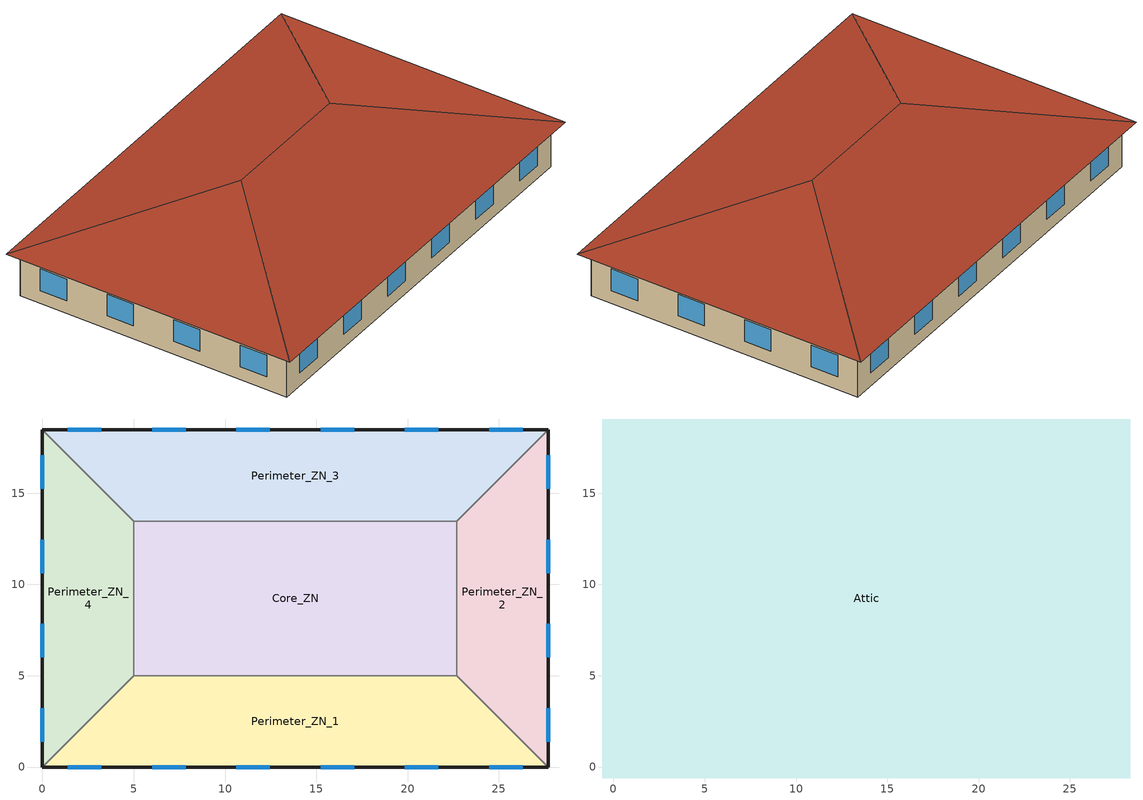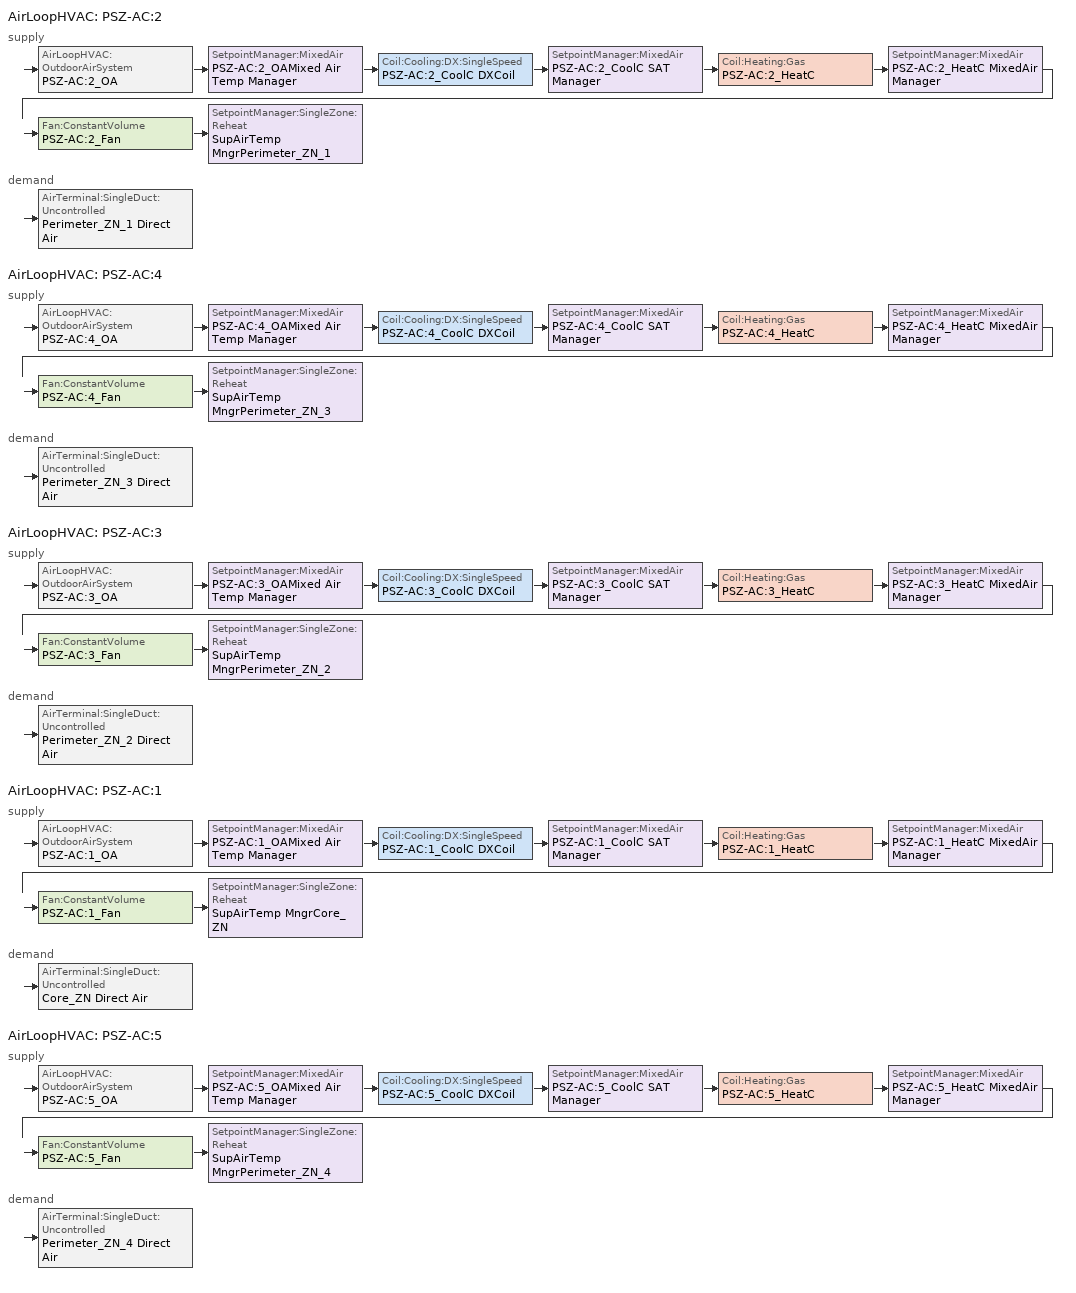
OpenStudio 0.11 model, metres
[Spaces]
Perimeter_ZN_4
 floor ground (ext-slab): 0,18.46 5,13.46 5,5 0,0 z0
 wall outside (Mass Non-res Ext Wall): 0,18.46 0,0 z0:3.05
 wall to Perimeter_ZN_3 (int-walls): 5,13.46 0,18.46 z0:3.05
 wall to Perimeter_ZN_1 (int-walls): 0,0 5,5 z0:3.05
 wall to Core_ZN (int-walls): 5,5 5,13.46 z0:3.05
 window (Window Non-res Fixed): 0,17.07 0,15.24 / 0,7.84 0,6.01 / 0,3.22 0,1.39 / 0,12.45 0,10.62 z0.9:2.42
Perimeter_ZN_3
 floor ground (ext-slab): 27.69,18.46 22.69,13.46 5,13.46 0,18.46 z0
 wall outside (Mass Non-res Ext Wall): 27.69,18.46 0,18.46 z0:3.05
 wall to Perimeter_ZN_2 (int-walls): 22.69,13.46 27.69,18.46 z0:3.05
 wall to Core_ZN (int-walls): 5,13.46 22.69,13.46 z0:3.05
 window (Window Non-res Fixed): 17.07,18.46 15.24,18.46 / 3.22,18.46 1.39,18.46 / 21.68,18.46 19.85,18.46 / 26.3,18.46 24.47,18.46 / 7.84,18.46 6.01,18.46 / 12.45,18.46 10.62,18.46 z0.9:2.42
Perimeter_ZN_2
 floor ground (ext-slab): 27.69,18.46 27.69,0 22.69,5 22.69,13.46 z0
 wall outside (Mass Non-res Ext Wall): 27.69,0 27.69,18.46 z0:3.05
 wall to Perimeter_ZN_1 (int-walls): 22.69,5 27.69,0 z0:3.05
 wall to Core_ZN (int-walls): 22.69,13.46 22.69,5 z0:3.05
 window (Window Non-res Fixed): 27.69,6.01 27.69,7.84 / 27.69,1.39 27.69,3.22 / 27.69,15.24 27.69,17.07 / 27.69,10.62 27.69,12.45 z0.9:2.42
Core_ZN
 floor ground (ext-slab): 22.69,13.46 22.69,5 5,5 5,13.46 z0
 wall to Perimeter_ZN_1 (int-walls): 5,5 22.69,5 z0:3.05
Perimeter_ZN_1
 floor ground (ext-slab): 22.69,5 27.69,0 0,0 5,5 z0
 wall outside (Mass Non-res Ext Wall): 0,0 27.69,0 z0:3.05
 window (Window Non-res Fixed): 1.39,0 3.22,0 / 24.47,0 26.3,0 / 10.62,0 12.45,0 / 19.85,0 21.68,0 / 6.01,0 7.84,0 / 15.24,0 17.07,0 z0.9:2.42
Attic
 floor outside (Attic Non-res Floor): 28.29,19.06 27.69,18.46 0,18.46 -0.6,19.06 z3.05; -0.6,19.06 0,18.46 0,0 -0.6,-0.6 z3.05; 28.29,19.06 28.29,-0.6 27.69,0 27.69,18.46 z3.05; 27.69,0 28.29,-0.6 -0.6,-0.6 0,0 z3.05
 floor to Perimeter_ZN_1 (Attic Non-res Floor): 22.69,5 27.69,0 0,0 5,5 z3.05
 floor to Perimeter_ZN_3 (Attic Non-res Floor): 27.69,18.46 22.69,13.46 5,13.46 0,18.46 z3.05
 floor to Perimeter_ZN_2 (Attic Non-res Floor): 27.69,18.46 27.69,0 22.69,5 22.69,13.46 z3.05
 floor to Core_ZN (Attic Non-res Floor): 22.69,13.46 22.69,5 5,5 5,13.46 z3.05
 floor to Perimeter_ZN_4 (Attic Non-res Floor): 0,18.46 5,13.46 5,5 0,0 z3.05
 roof outside (Attic Non-res Roof): 9.23,9.23,6.33 -0.6,19.06,3.05 -0.6,-0.6,3.05; 18.46,9.23,6.33 28.29,-0.6,3.05 28.29,19.06,3.05; 18.46,9.23,6.33 28.29,19.06,3.05 -0.6,19.06,3.05 9.23,9.23,6.33; 9.23,9.23,6.33 -0.6,-0.6,3.05 28.29,-0.6,3.05 18.46,9.23,6.33
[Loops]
AirLoopHVAC 'PSZ-AC:2'
 supply: AirLoopHVAC:OutdoorAirSystem 'PSZ-AC:2_OA' > SetpointManager:MixedAir 'PSZ-AC:2_OAMixed Air Temp Manager' > Coil:Cooling:DX:SingleSpeed 'PSZ-AC:2_CoolC DXCoil' > SetpointManager:MixedAir 'PSZ-AC:2_CoolC SAT Manager' > Coil:Heating:Gas 'PSZ-AC:2_HeatC' > SetpointManager:MixedAir 'PSZ-AC:2_HeatC MixedAir Manager' > Fan:ConstantVolume 'PSZ-AC:2_Fan' > SetpointManager:SingleZone:Reheat 'SupAirTemp MngrPerimeter_ZN_1'
 demand: AirTerminal:SingleDuct:Uncontrolled 'Perimeter_ZN_1 Direct Air'
AirLoopHVAC 'PSZ-AC:4'
 supply: AirLoopHVAC:OutdoorAirSystem 'PSZ-AC:4_OA' > SetpointManager:MixedAir 'PSZ-AC:4_OAMixed Air Temp Manager' > Coil:Cooling:DX:SingleSpeed 'PSZ-AC:4_CoolC DXCoil' > SetpointManager:MixedAir 'PSZ-AC:4_CoolC SAT Manager' > Coil:Heating:Gas 'PSZ-AC:4_HeatC' > SetpointManager:MixedAir 'PSZ-AC:4_HeatC MixedAir Manager' > Fan:ConstantVolume 'PSZ-AC:4_Fan' > SetpointManager:SingleZone:Reheat 'SupAirTemp MngrPerimeter_ZN_3'
 demand: AirTerminal:SingleDuct:Uncontrolled 'Perimeter_ZN_3 Direct Air'
AirLoopHVAC 'PSZ-AC:3'
 supply: AirLoopHVAC:OutdoorAirSystem 'PSZ-AC:3_OA' > SetpointManager:MixedAir 'PSZ-AC:3_OAMixed Air Temp Manager' > Coil:Cooling:DX:SingleSpeed 'PSZ-AC:3_CoolC DXCoil' > SetpointManager:MixedAir 'PSZ-AC:3_CoolC SAT Manager' > Coil:Heating:Gas 'PSZ-AC:3_HeatC' > SetpointManager:MixedAir 'PSZ-AC:3_HeatC MixedAir Manager' > Fan:ConstantVolume 'PSZ-AC:3_Fan' > SetpointManager:SingleZone:Reheat 'SupAirTemp MngrPerimeter_ZN_2'
 demand: AirTerminal:SingleDuct:Uncontrolled 'Perimeter_ZN_2 Direct Air'
AirLoopHVAC 'PSZ-AC:1'
 supply: AirLoopHVAC:OutdoorAirSystem 'PSZ-AC:1_OA' > SetpointManager:MixedAir 'PSZ-AC:1_OAMixed Air Temp Manager' > Coil:Cooling:DX:SingleSpeed 'PSZ-AC:1_CoolC DXCoil' > SetpointManager:MixedAir 'PSZ-AC:1_CoolC SAT Manager' > Coil:Heating:Gas 'PSZ-AC:1_HeatC' > SetpointManager:MixedAir 'PSZ-AC:1_HeatC MixedAir Manager' > Fan:ConstantVolume 'PSZ-AC:1_Fan' > SetpointManager:SingleZone:Reheat 'SupAirTemp MngrCore_ZN'
 demand: AirTerminal:SingleDuct:Uncontrolled 'Core_ZN Direct Air'
AirLoopHVAC 'PSZ-AC:5'
 supply: AirLoopHVAC:OutdoorAirSystem 'PSZ-AC:5_OA' > SetpointManager:MixedAir 'PSZ-AC:5_OAMixed Air Temp Manager' > Coil:Cooling:DX:SingleSpeed 'PSZ-AC:5_CoolC DXCoil' > SetpointManager:MixedAir 'PSZ-AC:5_CoolC SAT Manager' > Coil:Heating:Gas 'PSZ-AC:5_HeatC' > SetpointManager:MixedAir 'PSZ-AC:5_HeatC MixedAir Manager' > Fan:ConstantVolume 'PSZ-AC:5_Fan' > SetpointManager:SingleZone:Reheat 'SupAirTemp MngrPerimeter_ZN_4'
 demand: AirTerminal:SingleDuct:Uncontrolled 'Perimeter_ZN_4 Direct Air'
[Site]
USA CO-BOULDER: Latitude {deg}=39.74; Longitude {deg}=-105.18; Time Zone {hr}=-7; Elevation {m}=1829; Terrain=City
[Building]
Ref Bldg Small Office New2004_v1.3_5.0: North Axis {deg}=0; Default Schedule Set=Default Schedule Set 1
[Site:WaterMainsTemperature]
Calculation Method=Correlation; Annual Average Outdoor Air Temperature {C}=9.84; Maximum Difference In Monthly Average Outdoor Air Temperatures {deltaC}=24.7
[SizingPeriod:DesignDay] Barometric Pressure {Pa}=83175; Rain Indicator=0; Snow Indicator=0; Day of Month=21; Daylight Saving Time Indicator=0; Humidity Indicating Type=WetBulb; Dry-Bulb Temperature Range Modifier Type=DefaultMultipliers; Solar Model Indicator=AshraeClearSky
Name | Maximum Dry-Bulb Temperature {C} | Daily Dry-Bulb Temperature Range {deltaC} | Humidity Indicating Conditions at Maximum Dry-Bulb {BasedOnField A3} | Wind Speed {m/s} | Wind Direction {deg} | Sky Clearness | Month | Day Type
BOULDER Ann Htg 99.6% Condns DB | -18.6 | 0 | -18.6 | 2.9 | 140 | 0 | 12 | WinterDesignDay
BOULDER Ann Clg .4% Condns WB=>MDB | 27.4 | 15.2 | 18.6 | 5 | 350 | 1 | 7 | SummerDesignDay
[Site:GroundTemperature:BuildingSurface]
19.195, 19.191, 19.215, 19.25, 19.367, 20.429, 21.511, 21.776, 20.44, 19.538, 19.333, 19.237
[ClimateZones]
Active Institution=ASHRAE; Active Year=2006; Climate Zone Value 1=5B
[Construction]
int-walls: 1/2IN Gypsum, 1/2IN Gypsum
Attic Non-res Floor: 1/2IN Gypsum, AtticFloor NonRes Insulation, 1/2IN Gypsum
Window Non-res Fixed: NonRes Fixed Assembly Window
Mass Non-res Ext Wall: 1IN Stucco, 8IN CONCRETE HW, Mass NonRes Wall Insulation, 1/2IN Gypsum
Attic Non-res Roof: Roof Membrane, Metal Decking
InteriorFurnishings: Std Wood 6inch
ext-slab: HW CONCRETE, CP02 CARPET PAD
[Material] Thermal Absorptance=0.9
Name | Roughness | Thickness {m} | Conductivity {W/m-K} | Density {kg/m3} | Specific Heat {J/kg-K} | Solar Absorptance | Visible Absorptance
1/2IN Gypsum | Smooth | 0.0127 | 0.16 | 784.9 | 830 | 0.92 | 0.92
AtticFloor NonRes Insulation | MediumRough | 0.236805 | 0.049 | 265 | 836.8 | 0.7 | 0.7
1IN Stucco | Smooth | 0.0253 | 0.6918 | 1858 | 837 | 0.92 | 0.92
8IN CONCRETE HW | Rough | 0.2032 | 1.311 | 2240 | 836.8 | 0.7 | 0.7
Mass NonRes Wall Insulation | MediumRough | 0.0495495 | 0.049 | 265 | 836.8 | 0.7 | 0.7
Roof Membrane | VeryRough | 0.0095 | 0.16 | 1121.29 | 1460 | 0.7 | 0.7
Metal Decking | MediumSmooth | 0.0015 | 45.006 | 7680 | 418.4 | 0.7 | 0.3
Std Wood 6inch | MediumSmooth | 0.15 | 0.12 | 540 | 1210 | 0.7 | 0.7
HW CONCRETE | Rough | 0.1016 | 1.311 | 2240 | 836.8 | 0.7 | 0.7
[WindowMaterial:SimpleGlazingSystem]
NonRes Fixed Assembly Window: U-Factor {W/m2-K}=3.23646; Solar Heat Gain Coefficient=0.39
[Material:NoMass]
CP02 CARPET PAD: Roughness=VeryRough; Thermal Resistance {m2-K/W}=0.2165; Thermal Absorptance=0.9; Solar Absorptance=0.7; Visible Absorptance=0.8
[ThermalZone] Multiplier=1; Use Ideal Air Loads=No
Name | Thermostat
Perimeter_ZN_1 Thermal Zone | ThermostatSetpoint:DualSetpoint #1
Perimeter_ZN_3 Thermal Zone | ThermostatSetpoint:DualSetpoint #2
Perimeter_ZN_2 Thermal Zone | ThermostatSetpoint:DualSetpoint #3
Core_ZN Thermal Zone | ThermostatSetpoint:DualSetpoint #4
Perimeter_ZN_4 Thermal Zone | ThermostatSetpoint:DualSetpoint #5
Attic Thermal Zone
[Zone equipment]
Perimeter_ZN_1 Thermal Zone: Perimeter_ZN_1 Direct Air
Perimeter_ZN_3 Thermal Zone: Perimeter_ZN_3 Direct Air
Perimeter_ZN_2 Thermal Zone: Perimeter_ZN_2 Direct Air
Core_ZN Thermal Zone: Core_ZN Direct Air
Perimeter_ZN_4 Thermal Zone: Perimeter_ZN_4 Direct Air
[AirLoopHVAC] Design Supply Air Flow Rate {m3/s}=AUTOSIZE
PSZ-AC:2; PSZ-AC:4; PSZ-AC:3; PSZ-AC:1; PSZ-AC:5
[AvailabilityManager:Scheduled] Schedule=Always On Discrete
Availability Manager Scheduled 5; Availability Manager Scheduled 4; Availability Manager Scheduled 3; Availability Manager Scheduled 1; Availability Manager Scheduled 2
[Sizing:System] Type of Load to Size On=Sensible; Design Outdoor Air Flow Rate {m3/s}=Autosize; Minimum System Air Flow Ratio=1; Preheat Design Temperature {C}=7; Preheat Design Humidity Ratio {kg-H2O/kg-Air}=0.008; Precool Design Temperature {C}=12.8; Precool Design Humidity Ratio {kg-H2O/kg-Air}=0.008; Central Cooling Design Supply Air Temperature {C}=12.8; Central Heating Design Supply Air Temperature {C}=40; Sizing Option=NonCoincident; 100% Outdoor Air in Cooling=No; 100% Outdoor Air in Heating=No; Central Cooling Design Supply Air Humidity Ratio {kg-H2O/kg-Air}=0.0085; Central Heating Design Supply Air Humidity Ratio {kg-H2O/kg-Air}=0.008; Cooling Design Air Flow Method=DesignDay; Cooling Design Air Flow Rate {m3/s}=0; Heating Design Air Flow Method=DesignDay; Heating Design Air Flow Rate {m3/s}=0; System Outdoor Air Method=ZoneSum
PSZ-AC:2; PSZ-AC:4; PSZ-AC:3; PSZ-AC:1; PSZ-AC:5
[Controller:OutdoorAir] Minimum Outdoor Air Flow Rate {m3/s}=Autosize; Maximum Outdoor Air Flow Rate {m3/s}=Autosize; Economizer Control Type=NoEconomizer; Economizer Control Action Type=ModulateFlow; Economizer Maximum Limit Dry-Bulb Temperature {C}=-100; Economizer Maximum Limit Enthalpy {J/kg}=64000; Economizer Minimum Limit Dry-Bulb Temperature {C}=-100; Lockout Type=NoLockout; Minimum Limit Type=FixedMinimum; High Humidity Control=No; Heat Recovery Bypass Control Type=BypassWhenOAFlowGreaterThanMinimum
Name | Mechanical Ventilation Controller
PSZ-AC:2_OA_Controller | Controller Mechanical Ventilation 1
PSZ-AC:4_OA_Controller | Controller Mechanical Ventilation 5
PSZ-AC:3_OA_Controller | Controller Mechanical Ventilation 2
PSZ-AC:1_OA_Controller | Controller Mechanical Ventilation 3
PSZ-AC:5_OA_Controller | Controller Mechanical Ventilation 4
[Controller:MechanicalVentilation] Availability Schedule=Always On Discrete; System Outdoor Air Method=ZoneSum
Controller Mechanical Ventilation 1; Controller Mechanical Ventilation 5; Controller Mechanical Ventilation 2; Controller Mechanical Ventilation 3; Controller Mechanical Ventilation 4
[AirLoopHVAC:OutdoorAirSystem]
Name | Controller
PSZ-AC:2_OA | PSZ-AC:2_OA_Controller
PSZ-AC:4_OA | PSZ-AC:4_OA_Controller
PSZ-AC:3_OA | PSZ-AC:3_OA_Controller
PSZ-AC:1_OA | PSZ-AC:1_OA_Controller
PSZ-AC:5_OA | PSZ-AC:5_OA_Controller
[Coil:Cooling:DX:SingleSpeed] Availability Schedule=ALWAYS_ON 1; Rated Total Cooling Capacity {W}=Autosize; Rated Sensible Heat Ratio=Autosize; Rated COP {W/W}=3.66668; Rated Air Flow Rate {m3/s}=Autosize; Rated Evaporator Fan Power Per Volume Flow Rate {W/(m3/s)}=773.3; Condenser Type=AirCooled; Evaporative Condenser Effectiveness=0; Evaporative Condenser Air Flow Rate {m3/s}=Autosize; Evaporative Condenser Pump Rated Power Consumption {W}=Autosize; Crankcase Heater Capacity {W}=0; Maximum Outdoor Dry-Bulb Temperature for Crankcase Heater Operation {C}=0; Basin Heater Capacity {W/K}=0; Basin Heater Setpoint Temperature {C}=10
Name | Total Cooling Capacity Function of Temperature Curve | Total Cooling Capacity Function of Flow Fraction Curve | Energy Input Ratio Function of Temperature Curve | Energy Input Ratio Function of Flow Fraction Curve | Part Load Fraction Correlation Curve
PSZ-AC:2_CoolC DXCoil | Curve:Biquadratic 1 | Curve:Cubic 1 | Curve:Biquadratic 2 | Curve:Cubic 2 | Curve:Quadratic 1
PSZ-AC:4_CoolC DXCoil | Curve:Biquadratic 3 | Curve:Cubic 3 | Curve:Biquadratic 4 | Curve:Cubic 4 | Curve:Quadratic 2
PSZ-AC:3_CoolC DXCoil | Curve:Biquadratic 5 | Curve:Cubic 5 | Curve:Biquadratic 6 | Curve:Cubic 6 | Curve:Quadratic 3
PSZ-AC:1_CoolC DXCoil | Curve:Biquadratic 7 | Curve:Cubic 7 | Curve:Biquadratic 8 | Curve:Cubic 8 | Curve:Quadratic 4
PSZ-AC:5_CoolC DXCoil | Curve:Biquadratic 9 | Curve:Cubic 9 | Curve:Biquadratic 10 | Curve:Cubic 10 | Curve:Quadratic 5
[Coil:Heating:Gas] Availability Schedule=ALWAYS_ON 1; Gas Burner Efficiency=0.8; Nominal Capacity {W}=AutoSize; Parasitic Electric Load {W}=0; Parasitic Gas Load {W}=0
PSZ-AC:2_HeatC; PSZ-AC:4_HeatC; PSZ-AC:3_HeatC; PSZ-AC:1_HeatC; PSZ-AC:5_HeatC
[Fan:ConstantVolume] Availability Schedule=HVACOperationSchd; Fan Efficiency=0.53625; Pressure Rise {Pa}=622; Maximum Flow Rate {m3/s}=AutoSize; Motor Efficiency=0.825; Motor In Airstream Fraction=1
PSZ-AC:2_Fan; PSZ-AC:4_Fan; PSZ-AC:3_Fan; PSZ-AC:1_Fan; PSZ-AC:5_Fan
[AirTerminal:SingleDuct:Uncontrolled] Availability Schedule=ALWAYS_ON 1; Maximum Air Flow Rate {m3/s}=AUTOSIZE
Perimeter_ZN_1 Direct Air; Perimeter_ZN_3 Direct Air; Perimeter_ZN_2 Direct Air; Core_ZN Direct Air; Perimeter_ZN_4 Direct Air
[Sizing:Zone] Zone Cooling Design Supply Air Temperature {C}=14; Zone Heating Design Supply Air Temperature {C}=40; Zone Cooling Design Supply Air Humidity Ratio {kg-H2O/kg-air}=0.0085; Zone Heating Design Supply Air Humidity Ratio {kg-H2O/kg-air}=0.008; Heating Design Air Flow Method=DesignDay
Name | Cooling Design Air Flow Method
Perimeter_ZN_1 Thermal Zone; Perimeter_ZN_3 Thermal Zone; Perimeter_ZN_2 Thermal Zone; Perimeter_ZN_4 Thermal Zone
Core_ZN Thermal Zone; Attic Thermal Zone | DesignDay
[Space]
Name | Thermal Zone | Part of Total Floor Area | Design Specification Outdoor Air Object
Perimeter_ZN_1 | Perimeter_ZN_1 Thermal Zone | Yes | SZ DSOA Perimeter_ZN_1
Perimeter_ZN_3 | Perimeter_ZN_3 Thermal Zone | Yes | SZ DSOA Perimeter_ZN_3
Perimeter_ZN_2 | Perimeter_ZN_2 Thermal Zone | Yes | SZ DSOA Perimeter_ZN_2
Core_ZN | Core_ZN Thermal Zone | Yes | SZ DSOA Core_ZN
Perimeter_ZN_4 | Perimeter_ZN_4 Thermal Zone | Yes | SZ DSOA Perimeter_ZN_4
Attic | Attic Thermal Zone | No
[ThermostatSetpoint:DualSetpoint] Heating Setpoint Temperature Schedule=HTGSETP_SCH; Cooling Setpoint Temperature Schedule=CLGSETP_SCH
ThermostatSetpoint:DualSetpoint #1; ThermostatSetpoint:DualSetpoint #2; ThermostatSetpoint:DualSetpoint #3; ThermostatSetpoint:DualSetpoint #4; ThermostatSetpoint:DualSetpoint #5
[DesignSpecification:OutdoorAir] Outdoor Air Flow per Person {m3/s-person}=0.01
SZ DSOA Perimeter_ZN_1; SZ DSOA Perimeter_ZN_4; SZ DSOA Core_ZN; SZ DSOA Perimeter_ZN_3; SZ DSOA Perimeter_ZN_2
[SetpointManager:SingleZone:Reheat] Minimum Supply Air Temperature {C}=10; Maximum Supply Air Temperature {C}=50
Name | Control Zone | Setpoint Node or NodeList
SupAirTemp MngrCore_ZN | Core_ZN Thermal Zone | PSZ-AC:1 Supply Equipment Outlet Node
SupAirTemp MngrPerimeter_ZN_3 | Perimeter_ZN_3 Thermal Zone | PSZ-AC:4 Supply Equipment Outlet Node
SupAirTemp MngrPerimeter_ZN_2 | Perimeter_ZN_2 Thermal Zone | PSZ-AC:3 Supply Equipment Outlet Node
SupAirTemp MngrPerimeter_ZN_1 | Perimeter_ZN_1 Thermal Zone | PSZ-AC:2 Supply Equipment Outlet Node
SupAirTemp MngrPerimeter_ZN_4 | Perimeter_ZN_4 Thermal Zone | PSZ-AC:5 Supply Equipment Outlet Node
[SetpointManager:MixedAir]
Name | Setpoint Node or NodeList
PSZ-AC:5_OAMixed Air Temp Manager | PSZ-AC:5_OA-PSZ-AC:5_CoolCNode
PSZ-AC:2_OAMixed Air Temp Manager | PSZ-AC:2_OA-PSZ-AC:2_CoolCNode
PSZ-AC:1_OAMixed Air Temp Manager | PSZ-AC:1_OA-PSZ-AC:1_CoolCNode
PSZ-AC:4_OAMixed Air Temp Manager | PSZ-AC:4_OA-PSZ-AC:4_CoolCNode
PSZ-AC:5_HeatC MixedAir Manager | PSZ-AC:5_HeatC-PSZ-AC:5_FanNode
PSZ-AC:4_CoolC SAT Manager | PSZ-AC:4_CoolC-PSZ-AC:4_HeatCNode
PSZ-AC:2_CoolC SAT Manager | PSZ-AC:2_CoolC-PSZ-AC:2_HeatCNode
PSZ-AC:1_HeatC MixedAir Manager | PSZ-AC:1_HeatC-PSZ-AC:1_FanNode
PSZ-AC:4_HeatC MixedAir Manager | PSZ-AC:4_HeatC-PSZ-AC:4_FanNode
PSZ-AC:5_CoolC SAT Manager | PSZ-AC:5_CoolC-PSZ-AC:5_HeatCNode
PSZ-AC:1_CoolC SAT Manager | PSZ-AC:1_CoolC-PSZ-AC:1_HeatCNode
PSZ-AC:3_CoolC SAT Manager | PSZ-AC:3_CoolC-PSZ-AC:3_HeatCNode
PSZ-AC:3_HeatC MixedAir Manager | PSZ-AC:3_HeatC-PSZ-AC:3_FanNode
PSZ-AC:2_HeatC MixedAir Manager | PSZ-AC:2_HeatC-PSZ-AC:2_FanNode
PSZ-AC:3_OAMixed Air Temp Manager | PSZ-AC:3_OA-PSZ-AC:3_CoolCNode
[Lights:Definition] Design Level Calculation Method=Watts/Area; Watts per Space Floor Area {W/m2}=10.76; Fraction Radiant=0.7; Fraction Visible=0.2; Return Air Fraction=0; Return Air Fraction Calculated from Plenum Temperature=No
Perimeter_ZN_2_Lights Definition; Perimeter_ZN_3_Lights Definition; Perimeter_ZN_4_Lights Definition; Perimeter_ZN_1_Lights Definition; Core_ZN_Lights Definition
[Lights] Schedule=BLDG_LIGHT_SCH; Fraction Replaceable=1
Name | Lights Definition | Space or SpaceType
Perimeter_ZN_2_Lights | Perimeter_ZN_2_Lights Definition | Perimeter_ZN_2
Perimeter_ZN_3_Lights | Perimeter_ZN_3_Lights Definition | Perimeter_ZN_3
Perimeter_ZN_4_Lights | Perimeter_ZN_4_Lights Definition | Perimeter_ZN_4
Perimeter_ZN_1_Lights | Perimeter_ZN_1_Lights Definition | Perimeter_ZN_1
Core_ZN_Lights | Core_ZN_Lights Definition | Core_ZN
[SpaceInfiltration:DesignFlowRate] Constant Term Coefficient=1; Temperature Term Coefficient=0; Velocity Term Coefficient=0; Velocity Squared Term Coefficient=0
Name | Space or SpaceType | Schedule | Design Flow Rate Calculation Method | Flow per Exterior Surface Area {m3/s-m2} | Air Changes per Hour
Perimeter_ZN_4_Infiltration | Perimeter_ZN_4 | INFIL_QUARTER_ON_SCH | Flow/ExteriorArea | 0.000302
Core_ZN_Infiltration | Core_ZN | INFIL_QUARTER_ON_SCH | AirChanges/Hour |  | 0.36
Perimeter_ZN_2_Infiltration | Perimeter_ZN_2 | INFIL_QUARTER_ON_SCH | Flow/ExteriorArea | 0.000302
Perimeter_ZN_1_Infiltration | Perimeter_ZN_1 | INFIL_QUARTER_ON_SCH | Flow/ExteriorArea | 0.000302
Attic_Infiltration | Attic | ALWAYS_ON | AirChanges/Hour |  | 1
Perimeter_ZN_3_Infiltration | Perimeter_ZN_3 | INFIL_QUARTER_ON_SCH | Flow/ExteriorArea | 0.000302
[People:Definition] Number of People Calculation Method=Area/Person; Space Floor Area per Person {m2/person}=18.58; Fraction Radiant=0.3; Enable ASHRAE 55 Comfort Warnings=No; Mean Radiant Temperature Calculation Type=ZoneAveraged; Thermal Comfort Model Type 1=FANGER
Perimeter_ZN_1 People Definition; Core_ZN People Definition; Perimeter_ZN_4 People Definition; Perimeter_ZN_2 People Definition; Perimeter_ZN_3 People Definition
[People] Number of People Schedule=BLDG_OCC_SCH; Activity Level Schedule=ACTIVITY_SCH; Work Efficiency Schedule=WORK_EFF_SCH; Clothing Insulation Schedule=CLOTHING_SCH; Air Velocity Schedule=AIR_VELO_SCH
Name | People Definition | Space or SpaceType
Perimeter_ZN_1 People | Perimeter_ZN_1 People Definition | Perimeter_ZN_1
Core_ZN People | Core_ZN People Definition | Core_ZN
Perimeter_ZN_4 People | Perimeter_ZN_4 People Definition | Perimeter_ZN_4
Perimeter_ZN_2 People | Perimeter_ZN_2 People Definition | Perimeter_ZN_2
Perimeter_ZN_3 People | Perimeter_ZN_3 People Definition | Perimeter_ZN_3
[InternalMass:Definition] Construction=InteriorFurnishings; Design Level Calculation Method=SurfaceArea
Name | Surface Area {m2}
Perimeter_ZN_4 Internal Mass Definition; Perimeter_ZN_2 Internal Mass Definition | 134.6
Perimeter_ZN_1 Internal Mass Definition; Perimeter_ZN_3 Internal Mass Definition | 226.9
Core_ZN Internal Mass Definition | 299.3148
[InternalMass]
Name | Internal Mass Definition | Space or SpaceType
Perimeter_ZN_4 Internal Mass | Perimeter_ZN_4 Internal Mass Definition | Perimeter_ZN_4
Perimeter_ZN_1 Internal Mass | Perimeter_ZN_1 Internal Mass Definition | Perimeter_ZN_1
Core_ZN Internal Mass | Core_ZN Internal Mass Definition | Core_ZN
Perimeter_ZN_2 Internal Mass | Perimeter_ZN_2 Internal Mass Definition | Perimeter_ZN_2
Perimeter_ZN_3 Internal Mass | Perimeter_ZN_3 Internal Mass Definition | Perimeter_ZN_3
[ElectricEquipment:Definition] Design Level Calculation Method=Watts/Area; Watts per Space Floor Area {W/m2}=10.76; Fraction Latent=0; Fraction Radiant=0.5; Fraction Lost=0
Perimeter_ZN_1_MiscPlug_Equip Definition; Perimeter_ZN_4_MiscPlug_Equip Definition; Perimeter_ZN_2_MiscPlug_Equip Definition; Core_ZN_MiscPlug_Equip Definition; Perimeter_ZN_3_MiscPlug_Equip Definition
[ElectricEquipment] Schedule=BLDG_EQUIP_SCH
Name | Electric Equipment Definition | Space or SpaceType
Perimeter_ZN_1_MiscPlug_Equip | Perimeter_ZN_1_MiscPlug_Equip Definition | Perimeter_ZN_1
Perimeter_ZN_4_MiscPlug_Equip | Perimeter_ZN_4_MiscPlug_Equip Definition | Perimeter_ZN_4
Perimeter_ZN_2_MiscPlug_Equip | Perimeter_ZN_2_MiscPlug_Equip Definition | Perimeter_ZN_2
Core_ZN_MiscPlug_Equip | Core_ZN_MiscPlug_Equip Definition | Core_ZN
Perimeter_ZN_3_MiscPlug_Equip | Perimeter_ZN_3_MiscPlug_Equip Definition | Perimeter_ZN_3
[Exterior:Lights:Definition]
Exterior Facade Lighting Definition: Design Level {W}=2303
[Exterior:Lights]
Exterior:Lights #1: Exterior Lights Definition=Exterior Facade Lighting Definition; Schedule=ALWAYS_ON; Control Option=AstronomicalClock
[DefaultScheduleSet]
Default Schedule Set 1: Lighting Schedule=BLDG_LIGHT_SCH
[Schedule:Constant]
Always On Discrete: Value=1
[Schedule:Compact]
ALWAYS_ON; ALWAYS_ON 1: Through: 12/31, For: AllDays, Until: 24:00, 1
HVACOperationSchd: Through: 12/31, For: Weekdays SummerDesignDay, Until: 06:00, 0, Until: 22:00, 1, Until: 24:00, 0, For: Saturday WinterDesignDay, Until: 06:00, 0, Until: 18:00, 1, Until: 24:00, 0, For: AllOtherDays, Until: 24:00, 0
HTGSETP_SCH: Through: 12/31, For: Weekdays, Until: 06:00, 15.6, Until: 22:00, 21, Until: 24:00, 15.6, For: Saturday, Until: 06:00, 15.6, Until: 18:00, 21, Until: 24:00, 15.6, For: WinterDesignDay, Until: 24:00, 21, For: AllOtherDays, Until: 24:00, 15.6
CLGSETP_SCH: Through: 12/31, For: Weekdays SummerDesignDay, Until: 06:00, 26.7, Until: 22:00, 24, Until: 24:00, 26.7, For: Saturday, Until: 06:00, 26.7, Until: 18:00, 24, Until: 24:00, 26.7, For: AllOtherDays, Until: 24:00, 26.7
BLDG_LIGHT_SCH: Through: 12/31, For: Weekdays, Until: 05:00, 0.05, Until: 07:00, 0.1, Until: 08:00, 0.3, Until: 17:00, 0.9, Until: 18:00, 0.5, Until: 20:00, 0.3, Until: 22:00, 0.2, Until: 23:00, 0.1, Until: 24:00, 0.05, For: Saturday, Until: 06:00, 0.05, Until: 08:00, 0.1, Until: 12:00, 0.3, Until: 17:00, 0.15, Until: 24:00, 0.05, For: SummerDesignDay, Until: 24:00, 1, For: WinterDesignDay, Until: 24:00, 0, For: AllOtherDays, Until: 24:00, 0.05
INFIL_QUARTER_ON_SCH: Through: 12/31, For: Weekdays SummerDesignDay, Until: 06:00, 1, Until: 22:00, 0.25, Until: 24:00, 1, For: Saturday WinterDesignDay, Until: 06:00, 1, Until: 18:00, 0.25, Until: 24:00, 1, For: Sunday Holidays AllOtherDays, Until: 24:00, 1
BLDG_OCC_SCH: Through: 12/31, For: SummerDesignDay, Until: 06:00, 0, Until: 22:00, 1, Until: 24:00, 0.05, For: Weekdays, Until: 06:00, 0, Until: 07:00, 0.1, Until: 08:00, 0.2, Until: 12:00, 0.95, Until: 13:00, 0.5, Until: 17:00, 0.95, Until: 18:00, 0.3, Until: 20:00, 0.1, Until: 24:00, 0.05, For: Saturday, Until: 06:00, 0, Until: 08:00, 0.1, Until: 12:00, 0.3, Until: 17:00, 0.1, Until: 24:00, 0, For: AllOtherDays, Until: 24:00, 0
ACTIVITY_SCH: Through: 12/31, For: AllDays, Until: 24:00, 120
WORK_EFF_SCH: Through: 12/31, For: AllDays, Until: 24:00, 0
CLOTHING_SCH: Through: 04/30, For: AllDays, Until: 24:00, 1, Through: 09/30, For: AllDays, Until: 24:00, 0.5, Through: 12/31, For: AllDays, Until: 24:00, 1
AIR_VELO_SCH: Through: 12/31, For: AllDays, Until: 24:00, 0.2
BLDG_EQUIP_SCH: Through: 12/31, For: Weekdays, Until: 08:00, 0.4, Until: 12:00, 0.9, Until: 13:00, 0.8, Until: 17:00, 0.9, Until: 18:00, 0.5, Until: 24:00, 0.4, For: Saturday, Until: 06:00, 0.3, Until: 08:00, 0.4, Until: 12:00, 0.5, Until: 17:00, 0.35, Until: 24:00, 0.3, For: SummerDesignDay, Until: 24:00, 1, For: WinterDesignDay, Until: 24:00, 0, For: AllOtherDays, Until: 24:00, 0.3
[Curve:Biquadratic] Minimum Value of x {BasedOnField A2}=-100; Maximum Value of x {BasedOnField A2}=100; Minimum Value of y {BasedOnField A3}=-100; Maximum Value of y {BasedOnField A3}=100
Name | Coefficient1 Constant | Coefficient2 x | Coefficient3 x**2 | Coefficient4 y | Coefficient5 y**2 | Coefficient6 x*y
Curve:Biquadratic 1; Curve:Biquadratic 3; Curve:Biquadratic 5; Curve:Biquadratic 7; Curve:Biquadratic 9 | 0.971212 | -0.0152755 | 0.00144345 | -0.00039321 | -6.8364e-06 | -0.000290596
Curve:Biquadratic 2; Curve:Biquadratic 4; Curve:Biquadratic 6; Curve:Biquadratic 8; Curve:Biquadratic 10 | 0.286871 | 0.0239022 | -0.000810648 | 0.0134585 | 0.000338936 | -0.000487004
[Curve:Cubic] Coefficient1 Constant=1; Coefficient2 x=0; Coefficient3 x**2=0; Coefficient4 x**3=0; Minimum Value of x {BasedOnField A2}=-100; Maximum Value of x {BasedOnField A2}=100
Curve:Cubic 1; Curve:Cubic 2; Curve:Cubic 3; Curve:Cubic 4; Curve:Cubic 5; Curve:Cubic 6; Curve:Cubic 7; Curve:Cubic 8; Curve:Cubic 9; Curve:Cubic 10
[Curve:Quadratic] Coefficient1 Constant=0.909496; Coefficient2 x=0.0986477; Coefficient3 x**2=-0.00819488; Minimum Value of x {BasedOnField A2}=0; Maximum Value of x {BasedOnField A2}=1; Minimum Curve Output {BasedOnField A3}=0.7; Maximum Curve Output {BasedOnField A3}=1
Curve:Quadratic 1; Curve:Quadratic 2; Curve:Quadratic 3; Curve:Quadratic 4; Curve:Quadratic 5
